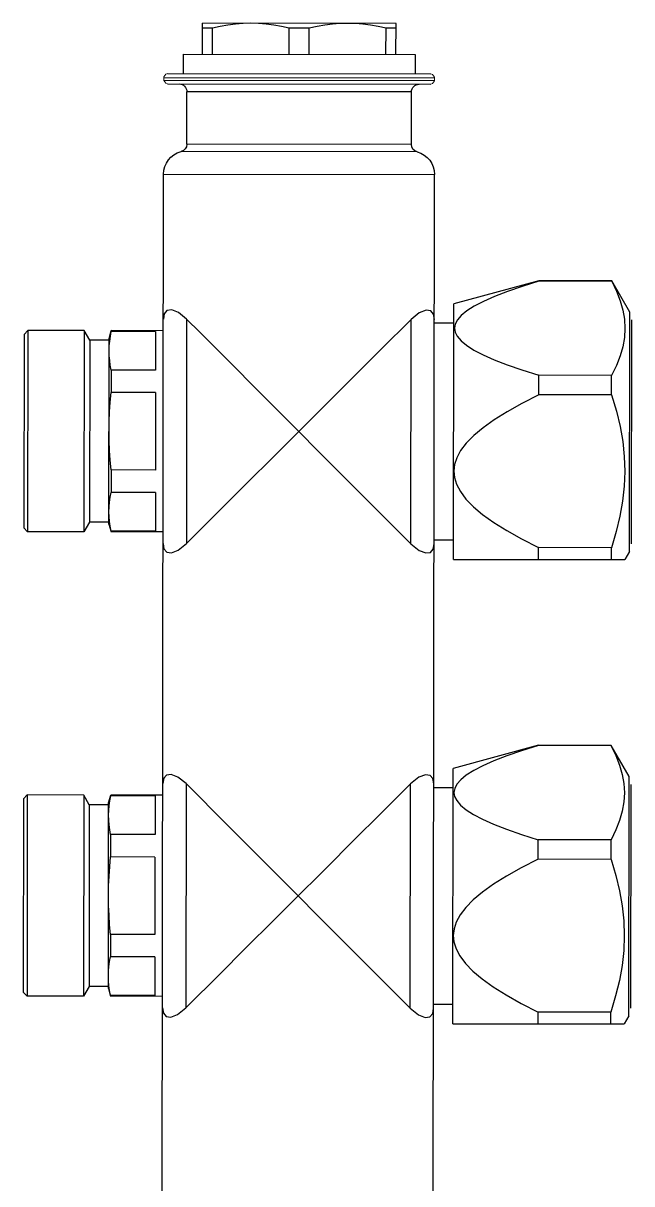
# Model space of a CAD drawing. Header units: millimetres. Extents: x 898 to 1196, y 229 to 443.
# Drawn here: x 1107.3555 to 1107.4066, y 400.29 to 400.3876 of the extents above; entities that cross this region are included whole.
import ezdxf

# ---------------------------------------------------------------- set-up
doc = ezdxf.new("R2010")
doc.units = ezdxf.units.MM
doc.layers.add('alim', color=5, linetype='Continuous', lineweight=5)
doc.layers.add('CHAUFFAGE', color=4, linetype='Continuous', lineweight=5)
doc.linetypes.add('GAZ', pattern='A,12.7,-5.08,["GAS",Standard,S=2.54,R=0,X=-2.54,Y=-1.27],-6.349999999999999', length=24.13)

# ---------------------------------------------------------------- blocks, each defined once
blk = doc.blocks.new('c ef ecs')
at = {"layer": 'alim', "color": 5, "lineweight": -3}
for p, q in [((-303.8740100854399, 72.86584069036506), (-303.8736845326877, 72.86616624311692)), ((-303.8740100854399, 72.86584069036506), (-303.8570813423409, 72.86584069036506)), ((-303.8740100854399, 72.86110174125702), (-303.8740100854399, 72.86584069036506)), ((-303.8736845326877, 72.86616624311692), (-303.8574068950926, 72.86616624311692)), ((-303.8570813423409, 72.86584069036506), (-303.8574068950926, 72.86616624311692)), ((-303.8570813423409, 72.86110174125702), (-303.8570813423409, 72.86584069036506)), ((-303.8349437552116, 72.86584069036506), (-303.8346182024595, 72.86616624311692)), ((-303.8349437552116, 72.86584069036506), (-303.8180150121127, 72.86584069036506)), ((-303.8349437552116, 72.86110174125702), (-303.8349437552116, 72.86584069036506)), ((-303.8346182024595, 72.86616624311692), (-303.8183405648644, 72.86616624311692)), ((-303.8180150121127, 72.86584069036506), (-303.8183405648644, 72.86616624311692)), ((-303.8180150121127, 72.86110174125702), (-303.8180150121127, 72.86584069036506)), ((-303.8740100854399, 72.86110174125702), (-303.8570813423409, 72.86110174125702)), ((-303.8731962035602, 72.86063184633461), (-303.8740100854399, 72.86110174125702)), ((-303.8731962035602, 72.86063184633461), (-303.8578952242207, 72.86063184633461)), ((-303.8731962035602, 72.8590040825751), (-303.8731962035602, 72.86063184633461)), ((-303.8578952242207, 72.86063184633461), (-303.8570813423409, 72.86110174125702)), ((-303.8578952242207, 72.8590040825751), (-303.8578952242207, 72.86063184633461)), ((-303.8349437552116, 72.86110174125702), (-303.8180150121127, 72.86110174125702)), ((-303.8341298733318, 72.86063184633461), (-303.8349437552116, 72.86110174125702)), ((-303.8341298733318, 72.86063184633461), (-303.8188288939924, 72.86063184633461)), ((-303.8341298733318, 72.8590040825751), (-303.8341298733318, 72.86063184633461)), ((-303.8188288939924, 72.86063184633461), (-303.8180150121127, 72.86110174125702)), ((-303.8188288939924, 72.8590040825751), (-303.8188288939924, 72.86063184633461)), ((-303.873358979936, 72.8590040825751), (-303.8740100854399, 72.8588296193812)), ((-303.8740100854399, 72.8588296193812), (-303.873939964532, 72.8588296193812)), ((-303.8740100854399, 72.85444634404853), (-303.8740100854399, 72.8588296193812)), ((-303.8735323913344, 72.85890433990565), (-303.873939964532, 72.8588296193812)), ((-303.873939964532, 72.8550974495523), (-303.873939964532, 72.8588296193812)), ((-303.8731269013342, 72.8589590424919), (-303.8735323913344, 72.85890433990565)), ((-303.8577324478448, 72.8590040825751), (-303.873358979936, 72.8590040825751)), ((-303.8727200788571, 72.85899270284784), (-303.8731269013342, 72.8589590424919)), ((-303.8723122007717, 72.8590040825751), (-303.8727200788571, 72.85899270284784)), ((-303.871904354027, 72.8589927045917), (-303.8723122007717, 72.8590040825751)), ((-303.8714975577522, 72.85895904878706), (-303.871904354027, 72.8589927045917)), ((-303.8710920351554, 72.85890434389111), (-303.8714975577522, 72.85895904878706)), ((-303.870684437013, 72.8588296193812), (-303.8710920351554, 72.85890434389111)), ((-303.870684437013, 72.8588296193812), (-303.8688012414092, 72.8588296193812)), ((-303.870684437013, 72.8550974495523), (-303.870684437013, 72.8588296193812)), ((-303.8679883255372, 72.85890416164656), (-303.8688012414092, 72.8588296193812)), ((-303.8688012414092, 72.8550974495523), (-303.8688012414092, 72.8588296193812)), ((-303.8671774483217, 72.85895891476763), (-303.8679883255372, 72.85890416164656)), ((-303.8663632282489, 72.85899265387499), (-303.8671774483217, 72.85895891476763)), ((-303.8655457138902, 72.8590040825751), (-303.8663632282489, 72.85899265387499)), ((-303.8647282276283, 72.85899265465855), (-303.8655457138902, 72.8590040825751)), ((-303.8639140298987, 72.85895891753052), (-303.8647282276283, 72.85899265465855)), ((-303.8631031444753, 72.85890416502306), (-303.8639140298987, 72.85895891753052)), ((-303.8622901863712, 72.8588296193812), (-303.8631031444753, 72.85890416502306)), ((-303.8622901863712, 72.8588296193812), (-303.8604069907678, 72.8588296193812)), ((-303.8622901863712, 72.8550974495523), (-303.8622901863712, 72.8588296193812)), ((-303.8599994175702, 72.85890433990565), (-303.8604069907678, 72.8588296193812)), ((-303.8604069907678, 72.8550974495523), (-303.8604069907678, 72.8588296193812)), ((-303.8595939275704, 72.8589590424919), (-303.8599994175702, 72.85890433990565)), ((-303.859187105093, 72.85899270284784), (-303.8595939275704, 72.8589590424919)), ((-303.8587792270071, 72.8590040825751), (-303.859187105093, 72.85899270284784)), ((-303.8583713802629, 72.8589927045917), (-303.8587792270071, 72.8590040825751)), ((-303.8579645839884, 72.85895904878706), (-303.8583713802629, 72.8589927045917)), ((-303.8575590613913, 72.85890434389111), (-303.8579645839884, 72.85895904878706)), ((-303.8577324478448, 72.8590040825751), (-303.8570813423409, 72.8588296193812)), ((-303.8571514632488, 72.8588296193812), (-303.8575590613913, 72.85890434389111)), ((-303.8571514632488, 72.8588296193812), (-303.8570813423409, 72.8588296193812)), ((-303.8571514632488, 72.8550974495523), (-303.8571514632488, 72.8588296193812)), ((-303.8570813423409, 72.85444634404853), (-303.8570813423409, 72.8588296193812)), ((-303.8342926497078, 72.8590040825751), (-303.8349437552116, 72.8588296193812)), ((-303.8349437552116, 72.8588296193812), (-303.8348736343037, 72.8588296193812)), ((-303.8349437552116, 72.85444634404853), (-303.8349437552116, 72.8588296193812)), ((-303.8344660611061, 72.85890433990565), (-303.8348736343037, 72.8588296193812)), ((-303.8348736343037, 72.8550974495523), (-303.8348736343037, 72.8588296193812)), ((-303.834060571106, 72.8589590424919), (-303.8344660611061, 72.85890433990565)), ((-303.8186661176165, 72.8590040825751), (-303.8342926497078, 72.8590040825751)), ((-303.8336537486289, 72.85899270284784), (-303.834060571106, 72.8589590424919)), ((-303.8332458705435, 72.8590040825751), (-303.8336537486289, 72.85899270284784)), ((-303.8328380237988, 72.8589927045917), (-303.8332458705435, 72.8590040825751)), ((-303.832431227524, 72.85895904878706), (-303.8328380237988, 72.8589927045917)), ((-303.8320257049272, 72.85890434389111), (-303.832431227524, 72.85895904878706)), ((-303.8316181067847, 72.8588296193812), (-303.8320257049272, 72.85890434389111)), ((-303.8316181067847, 72.8588296193812), (-303.829734911181, 72.8588296193812)), ((-303.8316181067847, 72.8550974495523), (-303.8316181067847, 72.8588296193812)), ((-303.8289219953089, 72.85890416164656), (-303.829734911181, 72.8588296193812)), ((-303.829734911181, 72.8550974495523), (-303.829734911181, 72.8588296193812)), ((-303.8281111180934, 72.85895891476763), (-303.8289219953089, 72.85890416164656)), ((-303.8272968980206, 72.85899265387499), (-303.8281111180934, 72.85895891476763)), ((-303.8264793836619, 72.8590040825751), (-303.8272968980206, 72.85899265387499)), ((-303.8256618974002, 72.85899265465855), (-303.8264793836619, 72.8590040825751)), ((-303.8248476996705, 72.85895891753052), (-303.8256618974002, 72.85899265465855)), ((-303.8240368142471, 72.85890416502306), (-303.8248476996705, 72.85895891753052)), ((-303.8232238561429, 72.8588296193812), (-303.8240368142471, 72.85890416502306)), ((-303.8232238561429, 72.8588296193812), (-303.8213406605395, 72.8588296193812)), ((-303.8232238561429, 72.8550974495523), (-303.8232238561429, 72.8588296193812)), ((-303.820933087342, 72.85890433990565), (-303.8213406605395, 72.8588296193812)), ((-303.8213406605395, 72.8550974495523), (-303.8213406605395, 72.8588296193812)), ((-303.8205275973421, 72.8589590424919), (-303.820933087342, 72.85890433990565)), ((-303.8201207748647, 72.85899270284784), (-303.8205275973421, 72.8589590424919)), ((-303.8197128967789, 72.8590040825751), (-303.8201207748647, 72.85899270284784)), ((-303.8193050500346, 72.8589927045917), (-303.8197128967789, 72.8590040825751)), ((-303.8188982537602, 72.85895904878706), (-303.8193050500346, 72.8589927045917)), ((-303.818492731163, 72.85890434389111), (-303.8188982537602, 72.85895904878706)), ((-303.8186661176165, 72.8590040825751), (-303.8180150121127, 72.8588296193812)), ((-303.8180851330205, 72.8588296193812), (-303.818492731163, 72.85890434389111)), ((-303.8180851330205, 72.8588296193812), (-303.8180150121127, 72.8588296193812)), ((-303.8180851330205, 72.8550974495523), (-303.8180851330205, 72.8588296193812)), ((-303.8180150121127, 72.85444634404853), (-303.8180150121127, 72.8588296193812)), ((-303.873939964532, 72.8550974495523), (-303.870684437013, 72.8550974495523)), ((-303.8688012414092, 72.8550974495523), (-303.8622901863712, 72.8550974495523)), ((-303.8604069907678, 72.8550974495523), (-303.8571514632488, 72.8550974495523)), ((-303.8348736343037, 72.8550974495523), (-303.8316181067847, 72.8550974495523)), ((-303.829734911181, 72.8550974495523), (-303.8232238561429, 72.8550974495523)), ((-303.8213406605395, 72.8550974495523), (-303.8180851330205, 72.8550974495523)), ((-303.8956485603317, 72.85412079129655), (-303.8956485603317, 72.83198320416723)), ((-303.89532300758, 72.85443199043918), (-303.89532300758, 72.8316720050246)), ((-303.8950951206534, 72.85443199043918), (-303.8950951206534, 72.8316720050246)), ((-303.8947695679016, 72.85412079129655), (-303.8947695679016, 72.83198371069035)), ((-303.8871841887825, 72.85444634404853), (-303.8871841887825, 72.83165765141538)), ((-303.6166498519516, 72.85444634404853), (-303.8871841887825, 72.85444634404853)), ((-303.875753647627, 72.85374536119359), (-303.8756997999603, 72.8541466890111)), ((-303.8755333803596, 72.85318044537682), (-303.875753647627, 72.85374536119359)), ((-303.8756997999603, 72.8541466890111), (-303.8754265075318, 72.85437566819675)), ((-303.8754265075318, 72.85437566819675), (-303.8749867436955, 72.85444634404853)), ((-303.8561046840853, 72.85444634404853), (-303.8556649619261, 72.85437568487087)), ((-303.8556649619261, 72.85437568487087), (-303.8553916695907, 72.85414676505994)), ((-303.8553377528746, 72.8537455405249), (-303.8555578646292, 72.8531807553123)), ((-303.8553916695907, 72.85414676505994), (-303.8553377528746, 72.8537455405249)), ((-303.8366873173988, 72.85374536119359), (-303.8366334697321, 72.8541466890111)), ((-303.8364670501313, 72.85318044537682), (-303.8366873173988, 72.85374536119359)), ((-303.8366334697321, 72.8541466890111), (-303.8363601773035, 72.85437566819675)), ((-303.8363601773035, 72.85437566819675), (-303.8359204134672, 72.85444634404853)), ((-303.817038353857, 72.85444634404853), (-303.8165986316978, 72.85437568487087)), ((-303.8165986316978, 72.85437568487087), (-303.8163253393624, 72.85414676505994)), ((-303.8162714226463, 72.8537455405249), (-303.816491534401, 72.8531807553123)), ((-303.8163253393624, 72.85414676505994), (-303.8162714226463, 72.8537455405249)), ((-303.8972763240912, 72.85281858028898), (-303.8956485603317, 72.85281858028898)), ((-303.8972763240912, 72.85281850073416), (-303.8972763240912, 72.8332854947298)), ((-303.8890754797411, 72.83312264027344), (-303.8890754797411, 72.85298135519045)), ((-303.8749869280938, 72.8524931541359), (-303.8755333803596, 72.85318044537682)), ((-303.8555578646292, 72.8531807553123), (-303.8561039217039, 72.85249355099971)), ((-303.8359205978657, 72.8524931541359), (-303.8364670501313, 72.85318044537682)), ((-303.816491534401, 72.8531807553123), (-303.8170375914757, 72.85249355099971)), ((-303.8941184623977, 72.8336109679267), (-303.8941184623977, 72.85249302753707)), ((-303.889705909555, 72.85249302753707), (-303.8941184623977, 72.85249302753707)), ((-303.889705909555, 72.83361096793234), (-303.889705909555, 72.85249302753144)), ((-303.8749869280938, 72.8524931541359), (-303.873885816904, 72.85139098920745)), ((-303.8749869280938, 72.85249302753707), (-303.8561039217039, 72.85249302753707)), ((-303.8570298390478, 72.85156793203367), (-303.8561039217039, 72.85249355099971)), ((-303.8359205978657, 72.8524931541359), (-303.8348194866758, 72.85139098920745)), ((-303.8359205978657, 72.85249302753707), (-303.8170375914757, 72.85249302753707)), ((-303.8179635088195, 72.85156793203367), (-303.8170375914757, 72.85249355099971)), ((-303.8998807461064, 72.8349131789344), (-303.8998807461064, 72.8511908165296)), ((-303.8972763240912, 72.85119081652951), (-303.8998807461064, 72.85119081652951)), ((-303.8994738051667, 72.8503514007063), (-303.8994738051667, 72.85119081652951)), ((-303.873885816904, 72.85139098920745), (-303.8725905402448, 72.85009695055186)), ((-303.8580901207144, 72.85050713963277), (-303.8570298390478, 72.85156793203367)), ((-303.8348194866758, 72.85139098920745), (-303.8335242100166, 72.85009695055186)), ((-303.8190237904861, 72.85050713963277), (-303.8179635088195, 72.85156793203367)), ((-303.8996177022949, 72.84969631953581), (-303.8994738051667, 72.8503514007063)), ((-303.8972763240912, 72.8503514007063), (-303.8994738051667, 72.8503514007063)), ((-303.8725905402448, 72.85009695055186), (-303.8710496426438, 72.84855568698049)), ((-303.8593272267852, 72.84927102682354), (-303.8580901207144, 72.85050713963277)), ((-303.8335242100166, 72.85009695055186), (-303.8319833124155, 72.84855568698049)), ((-303.820260896557, 72.84927102682354), (-303.8190237904861, 72.85050713963277)), ((-303.8998136452823, 72.84840665882234), (-303.8997312015945, 72.84904973224438)), ((-303.8997312015945, 72.84904973224438), (-303.8996177022949, 72.84969631953581)), ((-303.8607395294609, 72.84785807644468), (-303.8593272267852, 72.84927102682354)), ((-303.8216731992327, 72.84785807644468), (-303.820260896557, 72.84927102682354)), ((-303.8998638564215, 72.8477642461753), (-303.8998136452823, 72.84840665882234)), ((-303.8710496426438, 72.84855568698049), (-303.8693093661468, 72.84681493472982)), ((-303.8638987209739, 72.84469802434432), (-303.8607395294609, 72.84785807644468)), ((-303.8319833124155, 72.84855568698049), (-303.8302430359185, 72.84681493472982)), ((-303.8248323907457, 72.84469802434432), (-303.8216731992327, 72.84785807644468)), ((-303.8998807461064, 72.8471214071301), (-303.8998638564215, 72.8477642461753)), ((-303.8998638625138, 72.84647868427234), (-303.8998807461064, 72.8471214071301)), ((-303.8998136664103, 72.84583635945374), (-303.8998638625138, 72.84647868427234)), ((-303.8693093661468, 72.84681493472982), (-303.8674451274318, 72.84495059022083)), ((-303.8302430359185, 72.84681493472982), (-303.8283787972036, 72.84495059022083)), ((-303.8997312382325, 72.84519332251246), (-303.8998136664103, 72.84583635945374)), ((-303.8996177378338, 72.84454667412082), (-303.8997312382325, 72.84519332251246)), ((-303.8674451274318, 72.84495059022083), (-303.8655457138902, 72.84305199773193)), ((-303.8283787972036, 72.84495059022083), (-303.8264793836619, 72.84305199773193)), ((-303.8994738051667, 72.84389141355506), (-303.8996177378338, 72.84454667412082)), ((-303.8655457138902, 72.84305199773193), (-303.8638987209739, 72.84469802434432)), ((-303.8264793836619, 72.84305199773193), (-303.8248323907457, 72.84469802434432)), ((-303.8994738051667, 72.84221258190873), (-303.8994738051667, 72.84389141355506)), ((-303.8972763240912, 72.84389141355506), (-303.8994738051667, 72.84389141355506)), ((-303.8655457138902, 72.84305199773193), (-303.8674166815046, 72.84118142843116)), ((-303.8639051929447, 72.841412439114), (-303.8655457138902, 72.84305199773193)), ((-303.8264793836619, 72.84305199773193), (-303.8283503512764, 72.84118142843116)), ((-303.8248388627165, 72.841412439114), (-303.8264793836619, 72.84305199773193)), ((-303.8996177022977, 72.84155750072514), (-303.8994738051667, 72.84221258190873)), ((-303.8972763240912, 72.84221258190873), (-303.8994738051667, 72.84221258190873)), ((-303.8997312015983, 72.84091091342098), (-303.8996177022977, 72.84155750072514)), ((-303.8674166815046, 72.84118142843116), (-303.8706805738034, 72.83791729443261)), ((-303.8593351345693, 72.83684087699173), (-303.8639051929447, 72.841412439114)), ((-303.8283503512764, 72.84118142843116), (-303.8316142435751, 72.83791729443261)), ((-303.8202688043411, 72.83684087699173), (-303.8248388627165, 72.841412439114)), ((-303.8998638564252, 72.83962542731734), (-303.8998136452862, 72.84026783998927)), ((-303.8998136452862, 72.84026783998927), (-303.8997312015983, 72.84091091342098)), ((-303.8998807461068, 72.83898258819637), (-303.8998638564252, 72.83962542731734)), ((-303.8998638625102, 72.83833986541053), (-303.8998807461068, 72.83898258819637)), ((-303.8998136664064, 72.83769754061707), (-303.8998638625102, 72.83833986541053)), ((-303.8997312382285, 72.83705450368679), (-303.8998136664064, 72.83769754061707)), ((-303.8706805738034, 72.83791729443261), (-303.8720468249471, 72.83655083280215)), ((-303.8316142435751, 72.83791729443261), (-303.8329804947188, 72.83655083280215)), ((-303.8996177378311, 72.83640785530893), (-303.8997312382285, 72.83705450368679)), ((-303.8994738051667, 72.8357525947575), (-303.8996177378311, 72.83640785530893)), ((-303.8720468249471, 72.83655083280215), (-303.8732258692519, 72.8353714949874)), ((-303.8580946969572, 72.83560140850444), (-303.8593351345693, 72.83684087699173)), ((-303.8329804947188, 72.83655083280215), (-303.8341595390237, 72.8353714949874)), ((-303.819028366729, 72.83560140850444), (-303.8202688043411, 72.83684087699173)), ((-303.8994738051667, 72.8349131789344), (-303.8994738051667, 72.8357525947575)), ((-303.8972763240912, 72.8357525947575), (-303.8994738051667, 72.8357525947575)), ((-303.8732258692519, 72.8353714949874), (-303.8741960121677, 72.83440179413417)), ((-303.8570312721442, 72.83453750439969), (-303.8580946969572, 72.83560140850444)), ((-303.8341595390237, 72.8353714949874), (-303.8351296819395, 72.83440179413417)), ((-303.8179649419159, 72.83453750439969), (-303.819028366729, 72.83560140850444)), ((-303.8972763240912, 72.8349131789344), (-303.8998807461064, 72.8349131789344)), ((-303.8741960121677, 72.83440179413417), (-303.8749853439616, 72.83361192866897)), ((-303.8561039246968, 72.8336104465195), (-303.8570312721442, 72.83453750439969)), ((-303.8351296819395, 72.83440179413417), (-303.8359190137334, 72.83361192866897)), ((-303.8170375944686, 72.8336104465195), (-303.8179649419159, 72.83453750439969)), ((-303.8972763240912, 72.83328541517487), (-303.8956485603317, 72.83328541517487)), ((-303.889705909555, 72.8336109679267), (-303.8941184623977, 72.8336109679267)), ((-303.8755328790521, 72.8329243995633), (-303.8749853439616, 72.83361192866897)), ((-303.8561039246968, 72.8336109679267), (-303.8749853439616, 72.8336109679267)), ((-303.8561039246968, 72.8336104465195), (-303.8555578655755, 72.83292324175649)), ((-303.8364665488239, 72.8329243995633), (-303.8359190137334, 72.83361192866897)), ((-303.8170375944686, 72.8336109679267), (-303.8359190137334, 72.8336109679267)), ((-303.8170375944686, 72.8336104465195), (-303.8164915353473, 72.83292324175649)), ((-303.8757535726814, 72.83235912582043), (-303.8755328790521, 72.8329243995633)), ((-303.8756999143544, 72.83195751489495), (-303.8757535726814, 72.83235912582043)), ((-303.8555578655755, 72.83292324175649), (-303.8553377530159, 72.83235845586748)), ((-303.8553377530159, 72.83235845586748), (-303.8553916693743, 72.83195723079774)), ((-303.8366872424532, 72.83235912582043), (-303.8364665488239, 72.8329243995633)), ((-303.8366335841261, 72.83195751489495), (-303.8366872424532, 72.83235912582043)), ((-303.8164915353473, 72.83292324175649), (-303.8162714227877, 72.83235845586748)), ((-303.8162714227877, 72.83235845586748), (-303.816325339146, 72.83195723079774)), ((-303.6166498519516, 72.83165765141538), (-303.8871841887825, 72.83165765141538)), ((-303.8754266216975, 72.83172837295723), (-303.8756999143544, 72.83195751489495)), ((-303.8749867436955, 72.83165765141538), (-303.8754266216975, 72.83172837295723)), ((-303.8746611909433, 72.83002988765584), (-303.8746611909433, 72.83165765141538)), ((-303.856430236837, 72.83002988765584), (-303.856430236837, 72.83165765141538)), ((-303.8556649617106, 72.83172831067927), (-303.8561046840853, 72.83165765141538)), ((-303.8553916693743, 72.83195723079774), (-303.8556649617106, 72.83172831067927)), ((-303.8363602914693, 72.83172837295723), (-303.8366335841261, 72.83195751489495)), ((-303.8359204134672, 72.83165765141538), (-303.8363602914693, 72.83172837295723)), ((-303.8355948607152, 72.83002988765584), (-303.8355948607152, 72.83165765141538)), ((-303.8173639066088, 72.83002988765584), (-303.8173639066088, 72.83165765141538)), ((-303.8165986314823, 72.83172831067927), (-303.817038353857, 72.83165765141538)), ((-303.816325339146, 72.83195723079774), (-303.8165986314823, 72.83172831067927)), ((-303.8782422712145, 72.82286772711393), (-303.8762889547029, 72.83002988765584)), ((-303.8548024730775, 72.83002988765584), (-303.8762889547029, 72.83002988765584)), ((-303.8757119656629, 72.82892236630869), (-303.8753251965192, 72.82939546246944)), ((-303.8753251965192, 72.82939546246944), (-303.8749524008049, 72.8297178125626)), ((-303.8749524008049, 72.8297178125626), (-303.8745995618518, 72.82989908977673)), ((-303.8745995618518, 72.82989908977673), (-303.8742611918377, 72.82995823516643)), ((-303.8742611918377, 72.82995823516643), (-303.873923658466, 72.82990483322493)), ((-303.873923658466, 72.82990483322493), (-303.8735718178214, 72.82973016690694)), ((-303.8735718178214, 72.82973016690694), (-303.8731984558363, 72.82941375646568)), ((-303.8731984558363, 72.82941375646568), (-303.8728102006078, 72.82894496434119)), ((-303.8645912891998, 72.82895938394732), (-303.8639638105826, 72.8294356377436)), ((-303.8639638105826, 72.8294356377436), (-303.8633588853787, 72.82976026313777)), ((-303.8633588853787, 72.82976026313777), (-303.8627863861202, 72.82994285480312)), ((-303.8627863861202, 72.82994285480312), (-303.8622375026849, 72.83000249491064)), ((-303.8622375026849, 72.83000249491064), (-303.8616900389438, 72.82994890164363)), ((-303.8616900389438, 72.82994890164363), (-303.8611192039407, 72.82977325874414)), ((-303.8611192039407, 72.82977325874414), (-303.8605132593438, 72.82945484439486)), ((-303.8605132593438, 72.82945484439486), (-303.8598831844279, 72.82898303752772)), ((-303.8548024730775, 72.83002988765584), (-303.8548024730775, 72.8156183349752)), ((-303.8391759409863, 72.82286772711393), (-303.8372226244746, 72.83002988765584)), ((-303.8157361428492, 72.83002988765584), (-303.8372226244746, 72.83002988765584)), ((-303.8366456354347, 72.82892236630869), (-303.836258866291, 72.82939546246944)), ((-303.836258866291, 72.82939546246944), (-303.8358860705767, 72.8297178125626)), ((-303.8358860705767, 72.8297178125626), (-303.8355332316235, 72.82989908977673)), ((-303.8355332316235, 72.82989908977673), (-303.8351948616095, 72.82995823516643)), ((-303.8351948616095, 72.82995823516643), (-303.8348573282377, 72.82990483322493)), ((-303.8348573282377, 72.82990483322493), (-303.8345054875931, 72.82973016690694)), ((-303.8345054875931, 72.82973016690694), (-303.834132125608, 72.82941375646568)), ((-303.834132125608, 72.82941375646568), (-303.8337438703795, 72.82894496434119)), ((-303.8255249589715, 72.82895938394732), (-303.8248974803543, 72.8294356377436)), ((-303.8248974803543, 72.8294356377436), (-303.8242925551505, 72.82976026313777)), ((-303.8242925551505, 72.82976026313777), (-303.823720055892, 72.82994285480312)), ((-303.823720055892, 72.82994285480312), (-303.8231711724567, 72.83000249491064)), ((-303.8231711724567, 72.83000249491064), (-303.8226237087156, 72.82994890164363)), ((-303.8226237087156, 72.82994890164363), (-303.8220528737125, 72.82977325874414)), ((-303.8220528737125, 72.82977325874414), (-303.8214469291155, 72.82945484439486)), ((-303.8214469291155, 72.82945484439486), (-303.8208168541996, 72.82898303752772)), ((-303.8157361428492, 72.83002988765584), (-303.8157361428492, 72.8156183349752)), ((-303.8761071344183, 72.82829817855597), (-303.8757119656629, 72.82892236630869)), ((-303.8728102006078, 72.82894496434119), (-303.8724130566919, 72.82832305766149)), ((-303.8724130566919, 72.82832305766149), (-303.8720087734438, 72.8275486667104)), ((-303.8658843717884, 72.82755204470449), (-303.8652323071389, 72.82833124180819)), ((-303.8652323071389, 72.82833124180819), (-303.8645912891998, 72.82895938394732)), ((-303.8598831844279, 72.82898303752772), (-303.8592387774715, 72.82835721882044)), ((-303.8592387774715, 72.82835721882044), (-303.8585828021839, 72.82757803198162)), ((-303.83704080419, 72.82829817855597), (-303.8366456354347, 72.82892236630869)), ((-303.8337438703795, 72.82894496434119), (-303.8333467264636, 72.82832305766149)), ((-303.8333467264636, 72.82832305766149), (-303.8329424432155, 72.8275486667104)), ((-303.8268180415602, 72.82755204470449), (-303.8261659769107, 72.82833124180819)), ((-303.8261659769107, 72.82833124180819), (-303.8255249589715, 72.82895938394732)), ((-303.8208168541996, 72.82898303752772), (-303.8201724472433, 72.82835721882044)), ((-303.8201724472433, 72.82835721882044), (-303.8195164719557, 72.82757803198162)), ((-303.876918175686, 72.82659906348175), (-303.8765091212529, 72.8275237186052)), ((-303.8765091212529, 72.8275237186052), (-303.8761071344183, 72.82829817855597)), ((-303.8720087734438, 72.8275486667104), (-303.8715969104019, 72.82662113196449)), ((-303.8665479415171, 72.82662184974372), (-303.8658843717884, 72.82755204470449)), ((-303.8585828021839, 72.82757803198162), (-303.8579144886321, 72.82664479472739)), ((-303.8378518454578, 72.82659906348175), (-303.8374427910246, 72.8275237186052)), ((-303.8374427910246, 72.8275237186052), (-303.83704080419, 72.82829817855597)), ((-303.8329424432155, 72.8275486667104), (-303.8325305801736, 72.82662113196449)), ((-303.8274816112889, 72.82662184974372), (-303.8268180415602, 72.82755204470449)), ((-303.8195164719557, 72.82757803198162), (-303.8188481584038, 72.82664479472739)), ((-303.877336304862, 72.82552053167908), (-303.876918175686, 72.82659906348175)), ((-303.8715969104019, 72.82662113196449), (-303.8711758929951, 72.82553756381225)), ((-303.8672263441205, 72.82553686431115), (-303.8665479415171, 72.82662184974372)), ((-303.8579144886321, 72.82664479472739), (-303.857231228259, 72.82555454542039)), ((-303.8382699746338, 72.82552053167908), (-303.8378518454578, 72.82659906348175)), ((-303.8325305801736, 72.82662113196449), (-303.8321095627669, 72.82553756381225)), ((-303.8281600138922, 72.82553686431115), (-303.8274816112889, 72.82662184974372)), ((-303.8188481584038, 72.82664479472739), (-303.8181648980308, 72.82555454542039)), ((-303.8777664538427, 72.82428042285727), (-303.877336304862, 72.82552053167908)), ((-303.8711758929951, 72.82553756381225), (-303.8707426553644, 72.82428995527552)), ((-303.8679244236892, 72.8242892182534), (-303.8672263441205, 72.82553686431115)), ((-303.857231228259, 72.82555454542039), (-303.8565279758477, 72.82429911057629)), ((-303.8387001236145, 72.82428042285727), (-303.8382699746338, 72.82552053167908)), ((-303.8321095627669, 72.82553756381225), (-303.8316763251361, 72.82428995527552)), ((-303.8288580934609, 72.8242892182534), (-303.8281600138922, 72.82553686431115)), ((-303.8181648980308, 72.82555454542039), (-303.8174616456195, 72.82429911057629)), ((-303.8782119345901, 72.82286772711393), (-303.8777664538427, 72.82428042285727)), ((-303.8707426553644, 72.82428995527552), (-303.8702940262586, 72.82286772711393)), ((-303.8686475962638, 72.82286772711393), (-303.8679244236892, 72.8242892182534)), ((-303.8565279758477, 72.82429911057629), (-303.8557995325424, 72.82286772711393)), ((-303.8391456043619, 72.82286772711393), (-303.8387001236145, 72.82428042285727)), ((-303.8316763251361, 72.82428995527552), (-303.8312276960303, 72.82286772711393)), ((-303.8295812660356, 72.82286772711393), (-303.8288580934609, 72.8242892182534)), ((-303.8174616456195, 72.82429911057629), (-303.8167332023141, 72.82286772711393)), ((-303.8782119345901, 72.82286772711393), (-303.8782422712145, 72.82286772711393)), ((-303.8782422712145, 72.81674608278891), (-303.8782422712145, 72.82286772711393)), ((-303.8782119345901, 72.81674608278891), (-303.8782119345901, 72.82286772711393)), ((-303.8686475962638, 72.82286772711393), (-303.8702940262586, 72.82286772711393)), ((-303.8702940262586, 72.81674608278891), (-303.8702940262586, 72.82286772711393)), ((-303.8686475962638, 72.81674608278891), (-303.8686475962638, 72.82286772711393)), ((-303.8548024730775, 72.82286772711393), (-303.8557995325424, 72.82286772711393)), ((-303.8557995325424, 72.81674608278891), (-303.8557995325424, 72.82286772711393)), ((-303.8391456043619, 72.82286772711393), (-303.8391759409863, 72.82286772711393)), ((-303.8391759409863, 72.81674608278891), (-303.8391759409863, 72.82286772711393)), ((-303.8391456043619, 72.81674608278891), (-303.8391456043619, 72.82286772711393)), ((-303.8295812660356, 72.82286772711393), (-303.8312276960303, 72.82286772711393)), ((-303.8312276960303, 72.81674608278891), (-303.8312276960303, 72.82286772711393)), ((-303.8295812660356, 72.81674608278891), (-303.8295812660356, 72.82286772711393)), ((-303.8157361428492, 72.82286772711393), (-303.8167332023141, 72.82286772711393)), ((-303.8167332023141, 72.81674608278891), (-303.8167332023141, 72.82286772711393)), ((-303.8782119345901, 72.81674608278891), (-303.8782422712145, 72.81674608278891)), ((-303.8756144755632, 72.8152289242622), (-303.8782422712145, 72.81674608278891)), ((-303.8782119345901, 72.81674608278891), (-303.877374679489, 72.81634497153694)), ((-303.8711311488494, 72.81634502913424), (-303.8702940262586, 72.81674608278891)), ((-303.8686475962638, 72.81674608278891), (-303.8702940262586, 72.81674608278891)), ((-303.8686475962638, 72.81674608278891), (-303.8672880574157, 72.81634234985178)), ((-303.8571588548934, 72.81634240818815), (-303.8557995325424, 72.81674608278891)), ((-303.8548024730775, 72.81674608278891), (-303.8557995325424, 72.81674608278891)), ((-303.8391456043619, 72.81674608278891), (-303.8391759409863, 72.81674608278891)), ((-303.8365481453349, 72.8152289242622), (-303.8391759409863, 72.81674608278891)), ((-303.8391456043619, 72.81674608278891), (-303.8383083492608, 72.81634497153694)), ((-303.8320648186211, 72.81634502913424), (-303.8312276960303, 72.81674608278891)), ((-303.8295812660356, 72.81674608278891), (-303.8312276960303, 72.81674608278891)), ((-303.8295812660356, 72.81674608278891), (-303.8282217271874, 72.81634234985178)), ((-303.8180925246651, 72.81634240818815), (-303.8167332023141, 72.81674608278891)), ((-303.8157361428492, 72.81674608278891), (-303.8167332023141, 72.81674608278891)), ((-303.877374679489, 72.81634497153694), (-303.876576676964, 72.81603553920206)), ((-303.876576676964, 72.81603553920206), (-303.8757975013781, 72.81581212922313)), ((-303.8757975013781, 72.81581212922313), (-303.8750245994673, 72.81567566396096)), ((-303.8750245994673, 72.81567566396096), (-303.8742525422224, 72.81562961209654)), ((-303.8742525422224, 72.81562961209654), (-303.873480500827, 72.8156757663587)), ((-303.873480500827, 72.8156757663587), (-303.8727077055914, 72.81581230489441)), ((-303.8727077055914, 72.81581230489441), (-303.871928751679, 72.81603571946131)), ((-303.871928751679, 72.81603571946131), (-303.8711311488494, 72.81634502913424)), ((-303.8672880574157, 72.81634234985178), (-303.8659930214886, 72.81603101878473)), ((-303.8659930214886, 72.81603101878473), (-303.8647289399762, 72.81580626610129)), ((-303.8647289399762, 72.81580626610129), (-303.8634751912668, 72.81566897558704)), ((-303.8634751912668, 72.81566897558704), (-303.8622228429882, 72.81562264246209)), ((-303.8622228429882, 72.81562264246209), (-303.8609705208293, 72.81566908014527)), ((-303.8609705208293, 72.81566908014527), (-303.8597169483888, 72.81580644535927)), ((-303.8597169483888, 72.81580644535927), (-303.8584532328995, 72.81603120242129)), ((-303.8584532328995, 72.81603120242129), (-303.8571588548934, 72.81634240818815)), ((-303.8383083492608, 72.81634497153694), (-303.8375103467358, 72.81603553920206)), ((-303.8375103467358, 72.81603553920206), (-303.8367311711498, 72.81581212922313)), ((-303.8367311711498, 72.81581212922313), (-303.8359582692391, 72.81567566396096)), ((-303.8359582692391, 72.81567566396096), (-303.8351862119942, 72.81562961209654)), ((-303.8351862119942, 72.81562961209654), (-303.8344141705987, 72.8156757663587)), ((-303.8344141705987, 72.8156757663587), (-303.8336413753631, 72.81581230489441)), ((-303.8336413753631, 72.81581230489441), (-303.8328624214508, 72.81603571946131)), ((-303.8328624214508, 72.81603571946131), (-303.8320648186211, 72.81634502913424)), ((-303.8282217271874, 72.81634234985178), (-303.8269266912604, 72.81603101878473)), ((-303.8269266912604, 72.81603101878473), (-303.825662609748, 72.81580626610129)), ((-303.825662609748, 72.81580626610129), (-303.8244088610387, 72.81566897558704)), ((-303.8244088610387, 72.81566897558704), (-303.8231565127599, 72.81562264246209)), ((-303.8231565127599, 72.81562264246209), (-303.8219041906011, 72.81566908014527)), ((-303.8219041906011, 72.81566908014527), (-303.8206506181607, 72.81580644535927)), ((-303.8206506181607, 72.81580644535927), (-303.8193869026713, 72.81603120242129)), ((-303.8193869026713, 72.81603120242129), (-303.8180925246651, 72.81634240818815)), ((-303.8554769522172, 72.8152289242622), (-303.8756144755632, 72.8152289242622)), ((-303.8561280577212, 72.81505446106833), (-303.8749633700597, 72.81505446106833)), ((-303.8554769522172, 72.8152289242622), (-303.8548024730775, 72.8156183349752)), ((-303.8164106219889, 72.8152289242622), (-303.8365481453349, 72.8152289242622)), ((-303.8170617274928, 72.81505446106833), (-303.8358970398314, 72.81505446106833)), ((-303.8164106219889, 72.8152289242622), (-303.8157361428492, 72.8156183349752))]:
    blk.add_line(p, q, dxfattribs=at)
at = {"layer": 'alim', "color": 5, "linetype": 'GAZ'}
for centre, start, end in [((-303.8952090641167, 72.85398690772745), 16.94228925739668, 163.0577107426033), ((-303.8952090641167, 72.83211708773634), 196.9422892573966, 343.0577107426033)]:
    blk.add_arc(centre, 0.0004594363210841, start, end, dxfattribs=at)
at = {"layer": 'alim', "color": 5, "lineweight": -3}
for centre, major_axis, ratio, start_param, end_param in [((-303.8871841887825, 72.85249302753707), (0.0013812033511326, 0.0013812033511326), 0.9999999998526183, 0.7853981634711391, 2.10351503571533), ((-303.8941184623977, 72.85314413304084), (-0.0004604011170515, 0.0004604011170515), 0.9999999999007029, 0.78539834428496, 2.356194490142696), ((-303.889705909555, 72.85314413304084), (0.000460401117055, 0.000460401117055), 0.9999999995922998, 3.926990817191091, 5.245104486202283), ((-303.8941184623977, 72.83295986242294), (-0.0004604011170552, 0.0004604011170552), 0.9999999998849268, -0.785398163454985, 0.7853979824655392), ((-303.889705909555, 72.83295986242294), (-0.0004604011170757, 0.0004604011170757), 0.9999999995531608, 4.179673474730988, 5.497787143558714), ((-303.8871841887825, 72.8336109679267), (-0.0013812033512015, 0.0013812033512015), 0.9999999997625257, 1.038077617864952, 2.356194490073606)]:
    blk.add_ellipse(centre, major_axis=major_axis, ratio=ratio, start_param=start_param, end_param=end_param, dxfattribs=at)

msp = doc.modelspace()

# ---------------------------------------------------------------- block references
at = {"layer": 'CHAUFFAGE', "xscale": -1, "rotation": 89.93055087290372}
msp.add_blockref('c ef ecs', (1179.853309940362, 96.39967145208192), dxfattribs=at)

doc.saveas('drawing.dxf')
